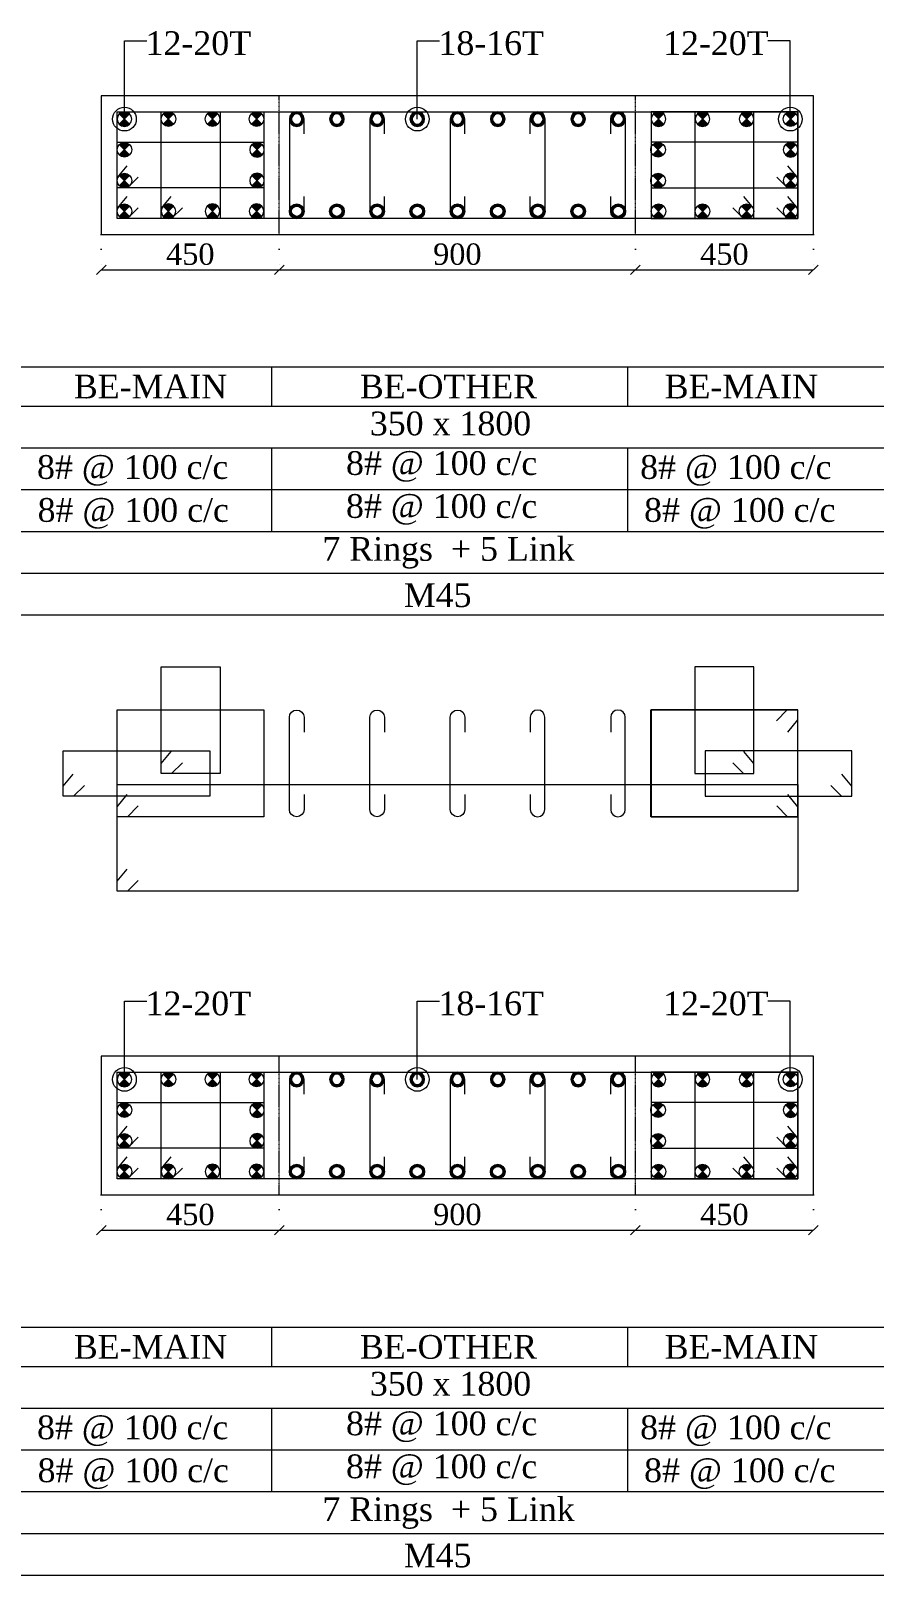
# Model space of a CAD drawing. Header units: millimetres. Extents: x 303 to 27724, y 300 to 68956.
# Drawn here: x 16775 to 18907, y 17967 to 21871 of the extents above; entities that cross this region are included whole.
import ezdxf

# ---------------------------------------------------------------- set-up
doc = ezdxf.new("R2010")
doc.units = ezdxf.units.MM
doc.linetypes.add('( Hidden )', pattern=[0.375, 0.25, -0.125])
doc.linetypes.add('DOT2', pattern=[0.125, 0, -0.125])
doc.layers.get('Defpoints').update_dxf_attribs({"lineweight": 0})
for name, color, linetype, lineweight in [('S-COL. STEEL DIA', 1, 'Continuous', 9), ('S-DIM FOOTING', 7, 'Continuous', 0), ('S-SECTION', 5, 'Continuous', 0), ('S-SECTION MARK', 7, 'Continuous', 0), ('S-SHEET', 7, 'Continuous', 0), ('S-STEEL', 1, 'Continuous', 9), ('S-STEEL-1', 1, 'Continuous', 0), ('S-STEEL-1 C.S.', 106, 'Continuous', 0), ('S-TEXT', 7, 'Continuous', 0)]:
    doc.layers.add(name, color=color, linetype=linetype, lineweight=lineweight)
doc.styles.add('AR', font='ARIALUNI.TTF', dxfattribs={"width": 0.8})
doc.styles.add('S-ROMANS', font='times.ttf')
doc.styles.add('TEXT', font='times.ttf')
doc.dimstyles.new('100', dxfattribs={"dimtxt": 180, "dimasz": 80, "dimexe": 0.18, "dimexo": 0.0625, "dimgap": 1, "dimtad": 1, "dimdec": 0, "dimzin": 0, "dimdsep": 46, "dimtxsty": 'AR', "dimblk": 'DOT', "dimcen": 0.09, "dimse1": 1, "dimse2": 1, "dimclrd": 50, "dimclrt": 256, "dimadec": 0, "dimazin": 0, "dimtfac": 1, "dimtdec": 0, "dimtix": 1, "dimtofl": 0, "dimtmove": 2, "dimatfit": 0, "dimfxl": 1, "dimtolj": 1, "dimtzin": 0, "dimlwd": -1, "dimarcsym": 0})
doc.dimstyles.new('SETU', dxfattribs={"dimtxt": 230, "dimasz": 0.2, "dimexe": 0.1, "dimexo": 0.1, "dimgap": 0.05, "dimtad": 1, "dimdec": 0, "dimzin": 0, "dimdsep": 46, "dimtxsty": 'TEXT', "dimblk": 'OBLIQUE', "dimcen": 0.09, "dimdle": 0.1, "dimclrd": 4, "dimclre": 256, "dimclrt": 256, "dimadec": 1, "dimazin": 0, "dimtfac": 1, "dimtdec": 0, "dimtix": 1, "dimtofl": 0, "dimtmove": 2, "dimatfit": 0, "dimfxl": 1, "dimtolj": 1, "dimtzin": 0, "dimlwd": -1, "dimlwe": -1, "dimarcsym": 1})

# ---------------------------------------------------------------- blocks, each defined once
blk = doc.blocks.new('*U18')
at = {"layer": 'S-COL. STEEL DIA'}
h = blk.add_hatch(color=256, dxfattribs=at)
h.dxf.hatch_style = 1
h.paths.add_polyline_path([(0, 0), (0, -18.5, 0.198912), (13, -13)])
h.paths.add_polyline_path([(0, 0), (-13, -13, 0.198912), (0, -18.5)])
h.paths.add_polyline_path([(0, 18.5, 0.198912), (-13, 13), (0, 0)])
h.paths.add_polyline_path([(13, 13, 0.198912), (0, 18.5), (0, 0)])
at = {"layer": 'S-COL. STEEL DIA', "lineweight": 5}
for p, q in [((-13, 13), (13, -13)), ((13, 13), (-13, -13))]:
    blk.add_line(p, q, dxfattribs=at)
blk.add_circle((0, 0), 18.5, dxfattribs=at)
blk = doc.blocks.new('_Oblique')
at = {"color": 0, "linetype": 'ByBlock', "lineweight": -2}
blk.add_line((-0.5, -0.5), (0.5, 0.5), dxfattribs=at)
blk = doc.blocks.new('*D1754')
at = {"layer": 'Defpoints', "color": 0}
for p in [(16953.2, 18928.8), (17403.2, 18928.8), (17403.2, 18838.9)]:
    blk.add_point(p, dxfattribs=at)
at = {"layer": 'S-DIM FOOTING', "linetype": 'DOT2', "ltscale": 300}
for p, q in [((16953.2, 18928.7), (16953.2, 18838.8)), ((17403.2, 18928.7), (17403.2, 18838.8))]:
    blk.add_line(p, q, dxfattribs=at)
at = {"layer": 'S-DIM FOOTING', "ltscale": 300}
blk.add_line((16953.1, 18838.9), (17403.3, 18838.9), dxfattribs=at)
at = {"layer": 'S-DIM FOOTING', "linetype": 'ByBlock', "xscale": 24, "yscale": 24, "zscale": 24, "rotation": 180}
blk.add_blockref('_Oblique', (16953.2, 18838.9), dxfattribs=at)
at = {"layer": 'S-DIM FOOTING', "linetype": 'ByBlock', "xscale": 24, "yscale": 24, "zscale": 24}
blk.add_blockref('_Oblique', (17403.2, 18838.9), dxfattribs=at)
at = {"layer": 'S-DIM FOOTING', "insert": (17178.2, 18878.4), "char_height": 54, "attachment_point": 5, "style": 'TEXT'}
blk.add_mtext('\\A1;450', dxfattribs=at)
blk = doc.blocks.new('*D1755')
at = {"layer": 'Defpoints', "color": 0}
for p in [(17403.2, 18928.8), (18303.2, 18928.8), (18303.2, 18838.9)]:
    blk.add_point(p, dxfattribs=at)
at = {"layer": 'S-DIM FOOTING', "linetype": 'DOT2', "ltscale": 300}
for p, q in [((17403.2, 18928.7), (17403.2, 18838.8)), ((18303.2, 18928.7), (18303.2, 18838.8))]:
    blk.add_line(p, q, dxfattribs=at)
at = {"layer": 'S-DIM FOOTING', "ltscale": 300}
blk.add_line((17403.1, 18838.9), (18303.3, 18838.9), dxfattribs=at)
at = {"layer": 'S-DIM FOOTING', "linetype": 'ByBlock', "xscale": 24, "yscale": 24, "zscale": 24, "rotation": 180}
blk.add_blockref('_Oblique', (17403.2, 18838.9), dxfattribs=at)
at = {"layer": 'S-DIM FOOTING', "linetype": 'ByBlock', "xscale": 24, "yscale": 24, "zscale": 24}
blk.add_blockref('_Oblique', (18303.2, 18838.9), dxfattribs=at)
at = {"layer": 'S-DIM FOOTING', "insert": (17853.2, 18878.5), "char_height": 54, "attachment_point": 5, "style": 'TEXT'}
blk.add_mtext('\\A1;900', dxfattribs=at)
blk = doc.blocks.new('*D1756')
at = {"layer": 'Defpoints', "color": 0}
for p in [(18303.2, 18928.8), (18753.2, 18928.8), (18753.2, 18838.9)]:
    blk.add_point(p, dxfattribs=at)
at = {"layer": 'S-DIM FOOTING', "linetype": 'DOT2', "ltscale": 300}
for p, q in [((18303.2, 18928.7), (18303.2, 18838.8)), ((18753.2, 18928.7), (18753.2, 18838.8))]:
    blk.add_line(p, q, dxfattribs=at)
at = {"layer": 'S-DIM FOOTING', "ltscale": 300}
blk.add_line((18303.1, 18838.9), (18753.3, 18838.9), dxfattribs=at)
at = {"layer": 'S-DIM FOOTING', "linetype": 'ByBlock', "xscale": 24, "yscale": 24, "zscale": 24, "rotation": 180}
blk.add_blockref('_Oblique', (18303.2, 18838.9), dxfattribs=at)
at = {"layer": 'S-DIM FOOTING', "linetype": 'ByBlock', "xscale": 24, "yscale": 24, "zscale": 24}
blk.add_blockref('_Oblique', (18753.2, 18838.9), dxfattribs=at)
at = {"layer": 'S-DIM FOOTING', "insert": (18528.2, 18878.4), "char_height": 54, "attachment_point": 5, "style": 'TEXT'}
blk.add_mtext('\\A1;450', dxfattribs=at)
blk = doc.blocks.new('*U4')
at = {"layer": 'S-COL. STEEL DIA'}
h = blk.add_hatch(color=256, dxfattribs=at)
h.dxf.hatch_style = 1
h.paths.add_polyline_path([(-18.5, 0, 1), (18.5, 0, 1)])
h.paths.add_polyline_path([(13, 0, -1), (-13, 0, -1)], flags=16)
at = {"layer": 'S-COL. STEEL DIA', "lineweight": 5}
for radius in [18.5, 13]:
    blk.add_circle((0, 0), radius, dxfattribs=at)
blk = doc.blocks.new('_Dot')
at = {"linetype": 'ByBlock', "lineweight": -2}
blk.add_line((-0.5, 0), (-1, 0), dxfattribs=at)
at = {"linetype": 'ByBlock', "const_width": 0.5}
blk.add_lwpolyline([(-0.25, 0, 1), (0.25, 0, 1)], format="xyb", close=True, dxfattribs=at)
blk = doc.blocks.new('*D1809')
at = {"layer": 'Defpoints', "color": 0}
for p in [(16953.2, 21356.8), (17403.2, 21356.8), (17403.2, 21267)]:
    blk.add_point(p, dxfattribs=at)
at = {"layer": 'S-DIM FOOTING', "linetype": 'DOT2', "ltscale": 300}
for p, q in [((16953.2, 21356.7), (16953.2, 21266.9)), ((17403.2, 21356.7), (17403.2, 21266.9))]:
    blk.add_line(p, q, dxfattribs=at)
at = {"layer": 'S-DIM FOOTING', "ltscale": 300}
blk.add_line((16953.1, 21267), (17403.3, 21267), dxfattribs=at)
at = {"layer": 'S-DIM FOOTING', "linetype": 'ByBlock', "xscale": 24, "yscale": 24, "zscale": 24, "rotation": 180}
blk.add_blockref('_Oblique', (16953.2, 21267), dxfattribs=at)
at = {"layer": 'S-DIM FOOTING', "linetype": 'ByBlock', "xscale": 24, "yscale": 24, "zscale": 24}
blk.add_blockref('_Oblique', (17403.2, 21267), dxfattribs=at)
at = {"layer": 'S-DIM FOOTING', "insert": (17178.2, 21306.4), "char_height": 54, "attachment_point": 5, "style": 'TEXT'}
blk.add_mtext('\\A1;450', dxfattribs=at)
blk = doc.blocks.new('*D1810')
at = {"layer": 'Defpoints', "color": 0}
for p in [(17403.2, 21356.8), (18303.2, 21356.8), (18303.2, 21267)]:
    blk.add_point(p, dxfattribs=at)
at = {"layer": 'S-DIM FOOTING', "linetype": 'DOT2', "ltscale": 300}
for p, q in [((17403.2, 21356.7), (17403.2, 21266.9)), ((18303.2, 21356.7), (18303.2, 21266.9))]:
    blk.add_line(p, q, dxfattribs=at)
at = {"layer": 'S-DIM FOOTING', "ltscale": 300}
blk.add_line((17403.1, 21267), (18303.3, 21267), dxfattribs=at)
at = {"layer": 'S-DIM FOOTING', "linetype": 'ByBlock', "xscale": 24, "yscale": 24, "zscale": 24, "rotation": 180}
blk.add_blockref('_Oblique', (17403.2, 21267), dxfattribs=at)
at = {"layer": 'S-DIM FOOTING', "linetype": 'ByBlock', "xscale": 24, "yscale": 24, "zscale": 24}
blk.add_blockref('_Oblique', (18303.2, 21267), dxfattribs=at)
at = {"layer": 'S-DIM FOOTING', "insert": (17853.2, 21306.5), "char_height": 54, "attachment_point": 5, "style": 'TEXT'}
blk.add_mtext('\\A1;900', dxfattribs=at)
blk = doc.blocks.new('*D1811')
at = {"layer": 'Defpoints', "color": 0}
for p in [(18303.2, 21356.8), (18753.2, 21356.8), (18753.2, 21267)]:
    blk.add_point(p, dxfattribs=at)
at = {"layer": 'S-DIM FOOTING', "linetype": 'DOT2', "ltscale": 300}
for p, q in [((18303.2, 21356.7), (18303.2, 21266.9)), ((18753.2, 21356.7), (18753.2, 21266.9))]:
    blk.add_line(p, q, dxfattribs=at)
at = {"layer": 'S-DIM FOOTING', "ltscale": 300}
blk.add_line((18303.1, 21267), (18753.3, 21267), dxfattribs=at)
at = {"layer": 'S-DIM FOOTING', "linetype": 'ByBlock', "xscale": 24, "yscale": 24, "zscale": 24, "rotation": 180}
blk.add_blockref('_Oblique', (18303.2, 21267), dxfattribs=at)
at = {"layer": 'S-DIM FOOTING', "linetype": 'ByBlock', "xscale": 24, "yscale": 24, "zscale": 24}
blk.add_blockref('_Oblique', (18753.2, 21267), dxfattribs=at)
at = {"layer": 'S-DIM FOOTING', "insert": (18528.2, 21306.4), "char_height": 54, "attachment_point": 5, "style": 'TEXT'}
blk.add_mtext('\\A1;450', dxfattribs=at)

msp = doc.modelspace()

# ---------------------------------------------------------------- linework, layer by layer
at = {"layer": 'S-SECTION'}
for points, elevation in [([(18753.2, 21356.8), (18753.2, 21706.8), (16953.2, 21706.8), (16953.2, 21356.8)], 0.1), ([(18753.2, 18928.8), (18753.2, 19278.8), (16953.2, 19278.8), (16953.2, 18928.8)], 0.2)]:
    msp.add_lwpolyline(points, close=True, dxfattribs=dict(at, elevation=elevation))
at = {"layer": 'S-SHEET'}
for p, q in [((303, 21022, 7.4), (27724.1, 21022, 7.4)), ((17383.7, 21021.9, -0.5), (17383.7, 20922.3, -0.5)), ((18283.7, 21021.9, -0.5), (18283.7, 20922.3, -0.5)), ((303, 20922.5, -0.4), (27724.1, 20922.5, -0.5)), ((303, 20817.3, -0.4), (27724.1, 20817.3, -0.5)), ((303, 20817.3, -0.4), (27724.1, 20817.3, -0.5)), ((17383.7, 20817.1, -0.5), (17383.7, 20605.8, -0.5)), ((18283.7, 20817.1, -0.5), (18283.7, 20605.8, -0.5)), ((303, 20711.5, -0.4), (27724.1, 20711.5, -0.5)), ((303, 20606, -0.4), (27724.1, 20606, -0.4)), ((303, 20500.5, -0.4), (27724.1, 20500.5, -0.5)), ((303, 18594, 7.5), (27724.1, 18594, 7.5)), ((17383.7, 18593.8, -0.5), (17383.7, 18494.3, -0.5)), ((18283.7, 18593.8, -0.5), (18283.7, 18494.3, -0.5)), ((303, 18494.4, -0.4), (27724.1, 18494.4, -0.4)), ((303, 18389.2, -0.4), (27724.1, 18389.2, -0.4)), ((303, 18389.2, -0.4), (27724.1, 18389.2, -0.4)), ((17383.7, 18389, -0.5), (17383.7, 18177.7, -0.5)), ((18283.7, 18389, -0.5), (18283.7, 18177.7, -0.5)), ((303, 18283.4, -0.4), (27724.1, 18283.4, -0.4)), ((303, 18177.9, -0.4), (27724.1, 18177.9, -0.4)), ((303, 18072.4, -0.4), (27724.1, 18072.4, -0.4))]:
    msp.add_line(p, q, dxfattribs=at)
at = {"layer": 'S-SHEET', "color": 0}
for p, q in [((303, 20394.9, -0.4), (27724.1, 20394.9, -0.5)), ((303, 17966.9, -0.4), (27724.1, 17966.9, -0.4))]:
    msp.add_line(p, q, dxfattribs=at)
at = {"layer": 'S-STEEL', "color": 1}
for points, elevation in [([(17046.8, 21424.2), (17019.2, 21396.8), (16993.2, 21396.8), (16993.2, 21666.8), (18714, 21666.8), (18714, 21396.8), (16993.2, 21396.8), (16993.2, 21421.9), (17018.4, 21452.7)], 0.1), ([(18659.7, 20127), (18687.2, 20154.3), (18713.2, 20154.3), (18713.2, 19884.3), (18342.4, 19884.3), (18342.4, 20154.3), (18713.2, 20154.3), (18713.2, 20129.3), (18688, 20098.4)], 0.2), ([(17046.8, 19723.5), (17019.2, 19696.2), (16993.2, 19696.2), (16993.2, 19966.2), (18714, 19966.2), (18714, 19696.2), (16993.2, 19696.2), (16993.2, 19721.2), (17018.4, 19752.1)], 0.2), ([(17046.8, 18996.1), (17019.2, 18968.8), (16993.2, 18968.8), (16993.2, 19238.8), (18714, 19238.8), (18714, 18968.8), (16993.2, 18968.8), (16993.2, 18993.8), (17018.4, 19024.7)], 0.2)]:
    msp.add_lwpolyline(points, dxfattribs=dict(at, elevation=elevation))
at = {"layer": 'S-STEEL', "color": 3}
for points, elevation in [([(17465.6, 21610.7), (17465.6, 21648.4, 1), (17428.7, 21648.4), (17428.7, 21415.3, 1), (17465.6, 21415.3), (17465.6, 21452.5)], 0.1), ([(17668.8, 21610.7), (17668.8, 21648.4, 1), (17631.9, 21648.4), (17631.9, 21415.3, 1), (17668.8, 21415.3), (17668.8, 21452.5)], 0.1), ([(17872.1, 21610.7), (17872.1, 21648.4, 1), (17835.2, 21648.4), (17835.2, 21415.3, 1), (17872.1, 21415.3), (17872.1, 21452.5)], 0.1), ([(18037.6, 21610.7), (18037.6, 21648.4, -1), (18074.5, 21648.4), (18074.5, 21415.3, -1), (18037.6, 21415.3), (18037.6, 21452.5)], 0.1), ([(18240.8, 21610.7), (18240.8, 21648.4, -1), (18277.7, 21648.4), (18277.7, 21415.3, -1), (18240.8, 21415.3), (18240.8, 21452.5)], 0.1), ([(17465.6, 19940.4), (17465.6, 19902.7, -1), (17428.7, 19902.7), (17428.7, 20135.8, -1), (17465.6, 20135.8), (17465.6, 20098.5)], 0.2), ([(17668.8, 19940.4), (17668.8, 19902.7, -1), (17631.9, 19902.7), (17631.9, 20135.8, -1), (17668.8, 20135.8), (17668.8, 20098.5)], 0.2), ([(17872.1, 19940.4), (17872.1, 19902.7, -1), (17835.2, 19902.7), (17835.2, 20135.8, -1), (17872.1, 20135.8), (17872.1, 20098.5)], 0.2), ([(18037.6, 19940.4), (18037.6, 19902.7, 1), (18074.5, 19902.7), (18074.5, 20135.8, 1), (18037.6, 20135.8), (18037.6, 20098.5)], 0.2), ([(18240.8, 19940.4), (18240.8, 19902.7, 1), (18277.7, 19902.7), (18277.7, 20135.8, 1), (18240.8, 20135.8), (18240.8, 20098.5)], 0.2), ([(17465.6, 19182.6), (17465.6, 19220.3, 1), (17428.7, 19220.3), (17428.7, 18987.2, 1), (17465.6, 18987.2), (17465.6, 19024.5)], 0.2), ([(17668.8, 19182.6), (17668.8, 19220.3, 1), (17631.9, 19220.3), (17631.9, 18987.2, 1), (17668.8, 18987.2), (17668.8, 19024.5)], 0.2), ([(17872.1, 19182.6), (17872.1, 19220.3, 1), (17835.2, 19220.3), (17835.2, 18987.2, 1), (17872.1, 18987.2), (17872.1, 19024.5)], 0.2), ([(18037.6, 19182.6), (18037.6, 19220.3, -1), (18074.5, 19220.3), (18074.5, 18987.2, -1), (18037.6, 18987.2), (18037.6, 19024.5)], 0.2), ([(18240.8, 19182.6), (18240.8, 19220.3, -1), (18277.7, 19220.3), (18277.7, 18987.2, -1), (18240.8, 18987.2), (18240.8, 19024.5)], 0.2)]:
    msp.add_lwpolyline(points, format="xyb", dxfattribs=dict(at, elevation=elevation))
at = {"layer": 'S-STEEL-1', "color": 6}
for points, elevation in [([(17046.8, 21424.2), (17019.2, 21396.8), (16993.2, 21396.8), (16993.2, 21666.8), (17364, 21666.8), (17364, 21396.8), (16993.2, 21396.8), (16993.2, 21421.9), (17018.4, 21452.7)], 0.1), ([(18660.5, 21424.2), (18688, 21396.8), (18714, 21396.8), (18714, 21666.8), (18343.2, 21666.8), (18343.2, 21396.8), (18714, 21396.8), (18714, 21421.9), (18688.8, 21452.7)], 0.1), ([(17046.8, 19911.6), (17019.2, 19884.3), (16993.2, 19884.3), (16993.2, 20154.3), (17364, 20154.3), (17364, 19884.3), (16993.2, 19884.3), (16993.2, 19909.3), (17018.4, 19940.2)], 0.2), ([(18660.5, 19911.6), (18688, 19884.3), (18714, 19884.3), (18714, 20154.3), (18343.2, 20154.3), (18343.2, 19884.3), (18714, 19884.3), (18714, 19909.3), (18688.8, 19940.2)], 0.2), ([(17046.8, 18996.1), (17019.2, 18968.8), (16993.2, 18968.8), (16993.2, 19238.8), (17364, 19238.8), (17364, 18968.8), (16993.2, 18968.8), (16993.2, 18993.8), (17018.4, 19024.7)], 0.2), ([(18660.5, 18996.1), (18688, 18968.8), (18714, 18968.8), (18714, 19238.8), (18343.2, 19238.8), (18343.2, 18968.8), (18714, 18968.8), (18714, 18993.8), (18688.8, 19024.7)], 0.2)]:
    msp.add_lwpolyline(points, dxfattribs=dict(at, elevation=elevation))
at = {"layer": 'S-STEEL-1', "color": 41}
for points, elevation in [([(17158.1, 21424.2), (17130.5, 21396.8), (17104.5, 21396.8), (17104.5, 21666.8), (17253.9, 21666.8), (17253.9, 21396.8), (17104.5, 21396.8), (17104.5, 21421.9), (17129.7, 21452.7)], 0.1), ([(18549.2, 21424.2), (18576.7, 21396.8), (18602.7, 21396.8), (18602.7, 21666.8), (18453.3, 21666.8), (18453.3, 21396.8), (18602.7, 21396.8), (18602.7, 21421.9), (18577.5, 21452.7)], 0.1), ([(17046.8, 21501.9), (17019.2, 21474.5), (16993.2, 21474.5), (16993.2, 21589.6), (17364, 21589.6), (17364, 21474.5), (16993.2, 21474.5), (16993.2, 21499.6), (17018.4, 21530.4)], 0.1), ([(18660.5, 21501.9), (18688, 21474.5), (18714, 21474.5), (18714, 21589.6), (18343.2, 21589.6), (18343.2, 21474.5), (18714, 21474.5), (18714, 21499.6), (18688.8, 21530.4)], 0.1), ([(17158.1, 20021), (17130.5, 19993.7), (17104.5, 19993.7), (17104.5, 20263.7), (17253.9, 20263.7), (17253.9, 19993.7), (17104.5, 19993.7), (17104.5, 20018.7), (17129.7, 20049.6)], 0.2), ([(18549.2, 20021), (18576.7, 19993.7), (18602.7, 19993.7), (18602.7, 20263.7), (18453.3, 20263.7), (18453.3, 19993.7), (18602.7, 19993.7), (18602.7, 20018.7), (18577.5, 20049.6)], 0.2), ([(16910.4, 19963.7), (16882.8, 19936.4), (16856.8, 19936.4), (16856.8, 20051.4), (17227.6, 20051.4), (17227.6, 19936.4), (16856.8, 19936.4), (16856.8, 19961.4), (16882, 19992.3)], 0.2), ([(18796.9, 19963.7), (18824.4, 19936.4), (18850.4, 19936.4), (18850.4, 20051.4), (18479.6, 20051.4), (18479.6, 19936.4), (18850.4, 19936.4), (18850.4, 19961.4), (18825.2, 19992.3)], 0.2), ([(17158.1, 18996.1), (17130.5, 18968.8), (17104.5, 18968.8), (17104.5, 19238.8), (17253.9, 19238.8), (17253.9, 18968.8), (17104.5, 18968.8), (17104.5, 18993.8), (17129.7, 19024.7)], 0.2), ([(18549.2, 18996.1), (18576.7, 18968.8), (18602.7, 18968.8), (18602.7, 19238.8), (18453.3, 19238.8), (18453.3, 18968.8), (18602.7, 18968.8), (18602.7, 18993.8), (18577.5, 19024.7)], 0.2), ([(17046.8, 19073.8), (17019.2, 19046.5), (16993.2, 19046.5), (16993.2, 19161.5), (17364, 19161.5), (17364, 19046.5), (16993.2, 19046.5), (16993.2, 19071.5), (17018.4, 19102.4)], 0.2), ([(18660.5, 19073.8), (18688, 19046.5), (18714, 19046.5), (18714, 19161.5), (18343.2, 19161.5), (18343.2, 19046.5), (18714, 19046.5), (18714, 19071.5), (18688.8, 19102.4)], 0.2)]:
    msp.add_lwpolyline(points, dxfattribs=dict(at, elevation=elevation))
at = {"layer": 'S-STEEL-1 C.S.', "color": 8, "linetype": '( Hidden )'}
for p, q in [((17403.2, 21356.8, 0.1), (17403.2, 21706.8, 0.1)), ((18303.2, 21356.8, 0.1), (18303.2, 21706.8, 0.1)), ((17403.2, 18928.8, 0.2), (17403.2, 19278.8, 0.2)), ((18303.2, 18928.8, 0.2), (18303.2, 19278.8, 0.2))]:
    msp.add_line(p, q, dxfattribs=at)

# ---------------------------------------------------------------- block references
at = {"layer": 'S-COL. STEEL DIA', "xscale": -1, "rotation": 180}
for name, p in [('*U18', (17011.7, 21648.4, 0.1)), ('*U4', (17447.2, 21648.4, 0.1)), ('*U4', (17548.8, 21648.4, 0.1)), ('*U4', (17650.4, 21648.4, 0.1)), ('*U4', (17752, 21648.4, 0.1)), ('*U4', (17853.6, 21648.4, 0.1)), ('*U4', (17955.2, 21648.4, 0.1)), ('*U4', (18056.8, 21648.4, 0.1)), ('*U4', (18158.4, 21648.4, 0.1)), ('*U4', (18260.1, 21648.4, 0.1)), ('*U18', (18361.7, 21648.4, 0.1)), ('*U18', (18473, 21648.4, 0.1)), ('*U18', (18584.3, 21648.4, 0.1)), ('*U18', (17011.7, 19220.3, 0.2)), ('*U4', (17447.2, 19220.3, 0.2)), ('*U4', (17548.8, 19220.3, 0.2)), ('*U4', (17650.4, 19220.3, 0.2)), ('*U4', (17752, 19220.3, 0.2)), ('*U4', (17853.6, 19220.3, 0.2)), ('*U4', (17955.2, 19220.3, 0.2)), ('*U4', (18056.8, 19220.3, 0.2)), ('*U4', (18158.4, 19220.3, 0.2)), ('*U4', (18260.1, 19220.3, 0.2)), ('*U18', (18361.7, 19220.3, 0.2)), ('*U18', (18473, 19220.3, 0.2)), ('*U18', (18584.3, 19220.3, 0.2))]:
    msp.add_blockref(name, p, dxfattribs=at)
at = {"layer": 'S-COL. STEEL DIA', "rotation": 180}
for p in [(17123, 21648.4, 0.1), (17234.3, 21648.4, 0.1), (17345.6, 21648.4, 0.1), (18695.6, 21648.4, 0.1), (17123, 19220.3, 0.2), (17234.3, 19220.3, 0.2), (17345.6, 19220.3, 0.2), (18695.6, 19220.3, 0.2)]:
    msp.add_blockref('*U18', p, dxfattribs=at)
at = {"layer": 'S-COL. STEEL DIA'}
for name, p in [('*U18', (17011.7, 21570.7, 0.1)), ('*U18', (18360.5, 21570.7, 0.1)), ('*U18', (17011.7, 21493, 0.1)), ('*U18', (18360.5, 21493, 0.1)), ('*U18', (17011.7, 21415.3, 0.1)), ('*U4', (17447.2, 21415.3, 0.1)), ('*U4', (17548.8, 21415.3, 0.1)), ('*U4', (17650.4, 21415.3, 0.1)), ('*U4', (17752, 21415.3, 0.1)), ('*U4', (17853.6, 21415.3, 0.1)), ('*U4', (17955.2, 21415.3, 0.1)), ('*U4', (18056.8, 21415.3, 0.1)), ('*U4', (18158.4, 21415.3, 0.1)), ('*U4', (18260.1, 21415.3, 0.1)), ('*U18', (18361.7, 21415.3, 0.1)), ('*U18', (18473, 21415.3, 0.1)), ('*U18', (18584.3, 21415.3, 0.1)), ('*U18', (17011.7, 19142.6, 0.2)), ('*U18', (18360.5, 19142.6, 0.2)), ('*U18', (17011.7, 19064.9, 0.2)), ('*U18', (18360.5, 19064.9, 0.2)), ('*U18', (17011.7, 18987.2, 0.2)), ('*U4', (17447.2, 18987.2, 0.2)), ('*U4', (17548.8, 18987.2, 0.2)), ('*U4', (17650.4, 18987.2, 0.2)), ('*U4', (17752, 18987.2, 0.2)), ('*U4', (17853.6, 18987.2, 0.2)), ('*U4', (17955.2, 18987.2, 0.2)), ('*U4', (18056.8, 18987.2, 0.2)), ('*U4', (18158.4, 18987.2, 0.2)), ('*U4', (18260.1, 18987.2, 0.2)), ('*U18', (18361.7, 18987.2, 0.2)), ('*U18', (18473, 18987.2, 0.2)), ('*U18', (18584.3, 18987.2, 0.2))]:
    msp.add_blockref(name, p, dxfattribs=at)
at = {"layer": 'S-COL. STEEL DIA', "xscale": -1}
for p in [(17346.8, 21570.7, 0.1), (18695.6, 21570.7, 0.1), (17346.8, 21493, 0.1), (18695.6, 21493, 0.1), (17123, 21415.3, 0.1), (17234.3, 21415.3, 0.1), (17345.6, 21415.3, 0.1), (18695.6, 21415.3, 0.1), (17346.8, 19142.6, 0.2), (18695.6, 19142.6, 0.2), (17346.8, 19064.9, 0.2), (18695.6, 19064.9, 0.2), (17123, 18987.2, 0.2), (17234.3, 18987.2, 0.2), (17345.6, 18987.2, 0.2), (18695.6, 18987.2, 0.2)]:
    msp.add_blockref('*U18', p, dxfattribs=at)

# ---------------------------------------------------------------- texts
at = {"layer": 'S-TEXT', "color": 7, "style": 'TEXT'}
for s, p in [('12-20T', (17065.1, 21810.4, 0.1)), ('18-16T', (17805.4, 21810.4, 0.1)), ('12-20T', (18373.2, 21810.4, 0.1)), ('12-20T', (17065.1, 19382.4, 0.2)), ('18-16T', (17805.4, 19382.4, 0.2)), ('12-20T', (18373.2, 19382.4, 0.2))]:
    msp.add_text(s, height=60, dxfattribs=at).set_placement(p)
at = {"layer": 'S-TEXT', "style": 'S-ROMANS'}
for s, p in [('BE-MAIN ', (16883.7, 20942.1, -0.5)), ('BE-OTHER', (17606.7, 20942.1, -0.5)), ('BE-MAIN ', (18377.2, 20942.1, -0.5)), ('350 x 1800', (17632, 20848.8, -0.5)), ('8# @ 100 c/c', (16790.7, 20738.6, -0.5)), ('8# @ 100 c/c', (17571.7, 20748.6, -0.5)), ('8# @ 100 c/c', (18315.2, 20738.6, -0.5)), ('8# @ 100 c/c', (17571.7, 20640, -0.5)), ('8# @ 100 c/c', (16792.2, 20630, -0.5)), ('8# @ 100 c/c', (18325.2, 20630, -0.5)), ('7 Rings  + 5 Link', (17512, 20531.5, -0.5)), ('M45', (17717.9, 20414.7, -0.5)), ('BE-MAIN ', (16883.7, 18514, -0.5)), ('BE-OTHER', (17606.7, 18514, -0.5)), ('BE-MAIN ', (18377.2, 18514, -0.5)), ('350 x 1800', (17632, 18420.8, -0.5)), ('8# @ 100 c/c', (16790.7, 18310.5, -0.5)), ('8# @ 100 c/c', (17571.7, 18320.5, -0.5)), ('8# @ 100 c/c', (18315.2, 18310.5, -0.5)), ('8# @ 100 c/c', (17571.7, 18211.9, -0.5)), ('8# @ 100 c/c', (16792.2, 18201.9, -0.5)), ('8# @ 100 c/c', (18325.2, 18201.9, -0.5)), ('7 Rings  + 5 Link', (17512, 18103.4, -0.5)), ('M45', (17717.9, 17986.7, -0.5))]:
    msp.add_text(s, height=60, dxfattribs=at).set_placement(p)

# ---------------------------------------------------------------- dimensions: what is measured, and where the dimension line sits
at = {"layer": 'S-DIM FOOTING', "ltscale": 300}
for base, p1, p2, picture, middle in [((17403.2, 21267, -0.2), (16953.2, 21356.8, 0.1), (17403.2, 21356.8, 0.1), '*D1809', (17178.2, 21306.4, -0.2)), ((18303.2, 21267, -0.2), (17403.2, 21356.8, 0.1), (18303.2, 21356.8, 0.1), '*D1810', (17853.2, 21306.5, -0.2)), ((18753.2, 21267, -0.2), (18303.2, 21356.8, 0.1), (18753.2, 21356.8, 0.1), '*D1811', (18528.2, 21306.4, -0.2)), ((17403.2, 18838.9, -0.1), (16953.2, 18928.8, 0.2), (17403.2, 18928.8, 0.2), '*D1754', (17178.2, 18878.4, -0.1)), ((18303.2, 18838.9, -0.1), (17403.2, 18928.8, 0.2), (18303.2, 18928.8, 0.2), '*D1755', (17853.2, 18878.5, -0.1)), ((18753.2, 18838.9, -0.1), (18303.2, 18928.8, 0.2), (18753.2, 18928.8, 0.2), '*D1756', (18528.2, 18878.4, -0.1))]:
    dim = msp.add_linear_dim(base=base, p1=p1, p2=p2, angle=180, dimstyle='SETU', override={"dimscale": 1.2, "dimtxt": 45, "dimasz": 20, "dimgap": 10, "dimblk1": 'Oblique', "dimblk2": 'Oblique', "dimsah": 1, "dimclrd": 256, "dimarcsym": 1}, dxfattribs=at)
    dim.commit()
    dim.dimension.update_dxf_attribs({"geometry": picture, "text_midpoint": middle})

# ---------------------------------------------------------------- leaders
at = {"layer": 'S-SECTION MARK'}
for points in [[(17011.7, 21648.4, 0.1), (17011.7, 21846.3, 0.1), (17068.1, 21846.3, 0.1)], [(17752, 21648.4, 0.1), (17752, 21846.3, 0.1), (17808.4, 21846.3, 0.1)], [(18694.8, 21648.4, 0.1), (18694.8, 21846.3, 0.1), (18638.3, 21846.3, 0.1)], [(17011.7, 19220.3, 0.2), (17011.7, 19418.2, 0.2), (17068.1, 19418.2, 0.2)], [(17752, 19220.3, 0.2), (17752, 19418.2, 0.2), (17808.4, 19418.2, 0.2)], [(18694.8, 19220.3, 0.2), (18694.8, 19418.2, 0.2), (18638.3, 19418.2, 0.2)]]:
    msp.add_leader(points, dimstyle='100', override={"dimasz": 60, "dimtad": 0, "dimclrd": 256, "dimldrblk": 'DotBlank', "dimfxl": 50, "dimfxlon": 1, "dimarcsym": 1}, dxfattribs=at)

doc.saveas('drawing.dxf')
